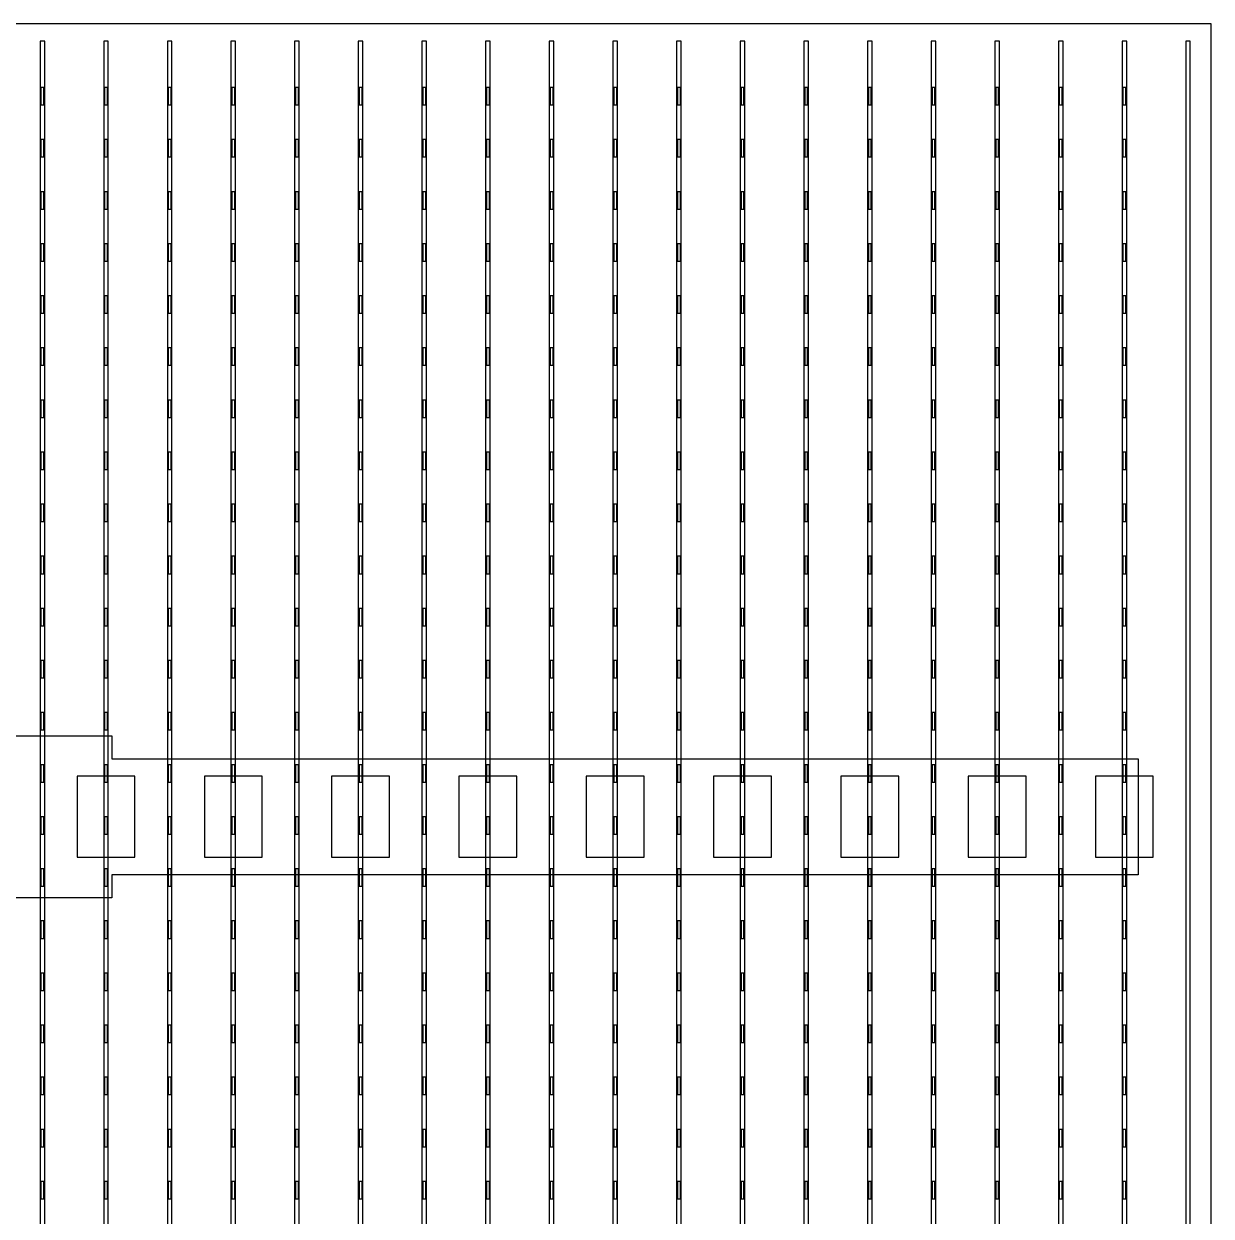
# Model space of a CAD drawing. Header units: millimetres. Extents: x -18 to 142, y -7 to 153.
# Drawn here: x 30.66 to 40.92, y 93.35 to 103.65 of the extents above; entities that cross this region are included whole.
import ezdxf

# ---------------------------------------------------------------- set-up
doc = ezdxf.new("R2010")
doc.units = ezdxf.units.MM
for name, color, linetype in [('BUSBARS', 3, 'Continuous'), ('CONTACT_PADS', 2, 'Continuous'), ('FINGERS', 1, 'Continuous'), ('INSULATION', 2, 'Continuous')]:
    doc.layers.add(name, color=color, linetype=linetype)

msp = doc.modelspace()

# ---------------------------------------------------------------- linework, layer by layer
at = {"layer": 'BUSBARS'}
msp.add_lwpolyline([(40.29, 97.3), (40.29, 96.3), (31.42, 96.3), (31.42, 96.1), (30.22, 96.1), (30.22, 96.3), (21.35, 96.3), (21.35, 97.3), (30.22, 97.3), (30.22, 97.5), (31.42, 97.5), (31.42, 97.3), (40.29, 97.3)], close=True, dxfattribs=at)
at = {"layer": 'CONTACT_PADS'}
for points in [[(30.833, 102.95), (30.833, 103.1), (30.808, 103.1), (30.808, 102.95), (30.833, 102.95)], [(31.383, 102.95), (31.383, 103.1), (31.358, 103.1), (31.358, 102.95), (31.383, 102.95)], [(31.933, 102.95), (31.933, 103.1), (31.908, 103.1), (31.908, 102.95), (31.933, 102.95)], [(32.483, 102.95), (32.483, 103.1), (32.458, 103.1), (32.458, 102.95), (32.483, 102.95)], [(33.033, 102.95), (33.033, 103.1), (33.008, 103.1), (33.008, 102.95), (33.033, 102.95)], [(33.583, 102.95), (33.583, 103.1), (33.558, 103.1), (33.558, 102.95), (33.583, 102.95)], [(34.133, 102.95), (34.133, 103.1), (34.108, 103.1), (34.108, 102.95), (34.133, 102.95)], [(34.683, 102.95), (34.683, 103.1), (34.658, 103.1), (34.658, 102.95), (34.683, 102.95)], [(35.233, 102.95), (35.233, 103.1), (35.208, 103.1), (35.208, 102.95), (35.233, 102.95)], [(35.783, 102.95), (35.783, 103.1), (35.758, 103.1), (35.758, 102.95), (35.783, 102.95)], [(36.333, 102.95), (36.333, 103.1), (36.308, 103.1), (36.308, 102.95), (36.333, 102.95)], [(36.883, 102.95), (36.883, 103.1), (36.858, 103.1), (36.858, 102.95), (36.883, 102.95)], [(37.433, 102.95), (37.433, 103.1), (37.408, 103.1), (37.408, 102.95), (37.433, 102.95)], [(37.983, 102.95), (37.983, 103.1), (37.958, 103.1), (37.958, 102.95), (37.983, 102.95)], [(38.533, 102.95), (38.533, 103.1), (38.508, 103.1), (38.508, 102.95), (38.533, 102.95)], [(39.083, 102.95), (39.083, 103.1), (39.058, 103.1), (39.058, 102.95), (39.083, 102.95)], [(39.633, 102.95), (39.633, 103.1), (39.608, 103.1), (39.608, 102.95), (39.633, 102.95)], [(40.183, 102.95), (40.183, 103.1), (40.158, 103.1), (40.158, 102.95), (40.183, 102.95)], [(30.833, 102.5), (30.833, 102.65), (30.808, 102.65), (30.808, 102.5), (30.833, 102.5)], [(31.383, 102.5), (31.383, 102.65), (31.358, 102.65), (31.358, 102.5), (31.383, 102.5)], [(31.933, 102.5), (31.933, 102.65), (31.908, 102.65), (31.908, 102.5), (31.933, 102.5)], [(32.483, 102.5), (32.483, 102.65), (32.458, 102.65), (32.458, 102.5), (32.483, 102.5)], [(33.033, 102.5), (33.033, 102.65), (33.008, 102.65), (33.008, 102.5), (33.033, 102.5)], [(33.583, 102.5), (33.583, 102.65), (33.558, 102.65), (33.558, 102.5), (33.583, 102.5)], [(34.133, 102.5), (34.133, 102.65), (34.108, 102.65), (34.108, 102.5), (34.133, 102.5)], [(34.683, 102.5), (34.683, 102.65), (34.658, 102.65), (34.658, 102.5), (34.683, 102.5)], [(35.233, 102.5), (35.233, 102.65), (35.208, 102.65), (35.208, 102.5), (35.233, 102.5)], [(35.783, 102.5), (35.783, 102.65), (35.758, 102.65), (35.758, 102.5), (35.783, 102.5)], [(36.333, 102.5), (36.333, 102.65), (36.308, 102.65), (36.308, 102.5), (36.333, 102.5)], [(36.883, 102.5), (36.883, 102.65), (36.858, 102.65), (36.858, 102.5), (36.883, 102.5)], [(37.433, 102.5), (37.433, 102.65), (37.408, 102.65), (37.408, 102.5), (37.433, 102.5)], [(37.983, 102.5), (37.983, 102.65), (37.958, 102.65), (37.958, 102.5), (37.983, 102.5)], [(38.533, 102.5), (38.533, 102.65), (38.508, 102.65), (38.508, 102.5), (38.533, 102.5)], [(39.083, 102.5), (39.083, 102.65), (39.058, 102.65), (39.058, 102.5), (39.083, 102.5)], [(39.633, 102.5), (39.633, 102.65), (39.608, 102.65), (39.608, 102.5), (39.633, 102.5)], [(40.183, 102.5), (40.183, 102.65), (40.158, 102.65), (40.158, 102.5), (40.183, 102.5)], [(30.833, 102.05), (30.833, 102.2), (30.808, 102.2), (30.808, 102.05), (30.833, 102.05)], [(31.383, 102.05), (31.383, 102.2), (31.358, 102.2), (31.358, 102.05), (31.383, 102.05)], [(31.933, 102.05), (31.933, 102.2), (31.908, 102.2), (31.908, 102.05), (31.933, 102.05)], [(32.483, 102.05), (32.483, 102.2), (32.458, 102.2), (32.458, 102.05), (32.483, 102.05)], [(33.033, 102.05), (33.033, 102.2), (33.008, 102.2), (33.008, 102.05), (33.033, 102.05)], [(33.583, 102.05), (33.583, 102.2), (33.558, 102.2), (33.558, 102.05), (33.583, 102.05)], [(34.133, 102.05), (34.133, 102.2), (34.108, 102.2), (34.108, 102.05), (34.133, 102.05)], [(34.683, 102.05), (34.683, 102.2), (34.658, 102.2), (34.658, 102.05), (34.683, 102.05)], [(35.233, 102.05), (35.233, 102.2), (35.208, 102.2), (35.208, 102.05), (35.233, 102.05)], [(35.783, 102.05), (35.783, 102.2), (35.758, 102.2), (35.758, 102.05), (35.783, 102.05)], [(36.333, 102.05), (36.333, 102.2), (36.308, 102.2), (36.308, 102.05), (36.333, 102.05)], [(36.883, 102.05), (36.883, 102.2), (36.858, 102.2), (36.858, 102.05), (36.883, 102.05)], [(37.433, 102.05), (37.433, 102.2), (37.408, 102.2), (37.408, 102.05), (37.433, 102.05)], [(37.983, 102.05), (37.983, 102.2), (37.958, 102.2), (37.958, 102.05), (37.983, 102.05)], [(38.533, 102.05), (38.533, 102.2), (38.508, 102.2), (38.508, 102.05), (38.533, 102.05)], [(39.083, 102.05), (39.083, 102.2), (39.058, 102.2), (39.058, 102.05), (39.083, 102.05)], [(39.633, 102.05), (39.633, 102.2), (39.608, 102.2), (39.608, 102.05), (39.633, 102.05)], [(40.183, 102.05), (40.183, 102.2), (40.158, 102.2), (40.158, 102.05), (40.183, 102.05)], [(30.833, 101.6), (30.833, 101.75), (30.808, 101.75), (30.808, 101.6), (30.833, 101.6)], [(31.383, 101.6), (31.383, 101.75), (31.358, 101.75), (31.358, 101.6), (31.383, 101.6)], [(31.933, 101.6), (31.933, 101.75), (31.908, 101.75), (31.908, 101.6), (31.933, 101.6)], [(32.483, 101.6), (32.483, 101.75), (32.458, 101.75), (32.458, 101.6), (32.483, 101.6)], [(33.033, 101.6), (33.033, 101.75), (33.008, 101.75), (33.008, 101.6), (33.033, 101.6)], [(33.583, 101.6), (33.583, 101.75), (33.558, 101.75), (33.558, 101.6), (33.583, 101.6)], [(34.133, 101.6), (34.133, 101.75), (34.108, 101.75), (34.108, 101.6), (34.133, 101.6)], [(34.683, 101.6), (34.683, 101.75), (34.658, 101.75), (34.658, 101.6), (34.683, 101.6)], [(35.233, 101.6), (35.233, 101.75), (35.208, 101.75), (35.208, 101.6), (35.233, 101.6)], [(35.783, 101.6), (35.783, 101.75), (35.758, 101.75), (35.758, 101.6), (35.783, 101.6)], [(36.333, 101.6), (36.333, 101.75), (36.308, 101.75), (36.308, 101.6), (36.333, 101.6)], [(36.883, 101.6), (36.883, 101.75), (36.858, 101.75), (36.858, 101.6), (36.883, 101.6)], [(37.433, 101.6), (37.433, 101.75), (37.408, 101.75), (37.408, 101.6), (37.433, 101.6)], [(37.983, 101.6), (37.983, 101.75), (37.958, 101.75), (37.958, 101.6), (37.983, 101.6)], [(38.533, 101.6), (38.533, 101.75), (38.508, 101.75), (38.508, 101.6), (38.533, 101.6)], [(39.083, 101.6), (39.083, 101.75), (39.058, 101.75), (39.058, 101.6), (39.083, 101.6)], [(39.633, 101.6), (39.633, 101.75), (39.608, 101.75), (39.608, 101.6), (39.633, 101.6)], [(40.183, 101.6), (40.183, 101.75), (40.158, 101.75), (40.158, 101.6), (40.183, 101.6)], [(30.833, 101.15), (30.833, 101.3), (30.808, 101.3), (30.808, 101.15), (30.833, 101.15)], [(31.383, 101.15), (31.383, 101.3), (31.358, 101.3), (31.358, 101.15), (31.383, 101.15)], [(31.933, 101.15), (31.933, 101.3), (31.908, 101.3), (31.908, 101.15), (31.933, 101.15)], [(32.483, 101.15), (32.483, 101.3), (32.458, 101.3), (32.458, 101.15), (32.483, 101.15)], [(33.033, 101.15), (33.033, 101.3), (33.008, 101.3), (33.008, 101.15), (33.033, 101.15)], [(33.583, 101.15), (33.583, 101.3), (33.558, 101.3), (33.558, 101.15), (33.583, 101.15)], [(34.133, 101.15), (34.133, 101.3), (34.108, 101.3), (34.108, 101.15), (34.133, 101.15)], [(34.683, 101.15), (34.683, 101.3), (34.658, 101.3), (34.658, 101.15), (34.683, 101.15)], [(35.233, 101.15), (35.233, 101.3), (35.208, 101.3), (35.208, 101.15), (35.233, 101.15)], [(35.783, 101.15), (35.783, 101.3), (35.758, 101.3), (35.758, 101.15), (35.783, 101.15)], [(36.333, 101.15), (36.333, 101.3), (36.308, 101.3), (36.308, 101.15), (36.333, 101.15)], [(36.883, 101.15), (36.883, 101.3), (36.858, 101.3), (36.858, 101.15), (36.883, 101.15)], [(37.433, 101.15), (37.433, 101.3), (37.408, 101.3), (37.408, 101.15), (37.433, 101.15)], [(37.983, 101.15), (37.983, 101.3), (37.958, 101.3), (37.958, 101.15), (37.983, 101.15)], [(38.533, 101.15), (38.533, 101.3), (38.508, 101.3), (38.508, 101.15), (38.533, 101.15)], [(39.083, 101.15), (39.083, 101.3), (39.058, 101.3), (39.058, 101.15), (39.083, 101.15)], [(39.633, 101.15), (39.633, 101.3), (39.608, 101.3), (39.608, 101.15), (39.633, 101.15)], [(40.183, 101.15), (40.183, 101.3), (40.158, 101.3), (40.158, 101.15), (40.183, 101.15)], [(30.833, 100.7), (30.833, 100.85), (30.808, 100.85), (30.808, 100.7), (30.833, 100.7)], [(31.383, 100.7), (31.383, 100.85), (31.358, 100.85), (31.358, 100.7), (31.383, 100.7)], [(31.933, 100.7), (31.933, 100.85), (31.908, 100.85), (31.908, 100.7), (31.933, 100.7)], [(32.483, 100.7), (32.483, 100.85), (32.458, 100.85), (32.458, 100.7), (32.483, 100.7)], [(33.033, 100.7), (33.033, 100.85), (33.008, 100.85), (33.008, 100.7), (33.033, 100.7)], [(33.583, 100.7), (33.583, 100.85), (33.558, 100.85), (33.558, 100.7), (33.583, 100.7)], [(34.133, 100.7), (34.133, 100.85), (34.108, 100.85), (34.108, 100.7), (34.133, 100.7)], [(34.683, 100.7), (34.683, 100.85), (34.658, 100.85), (34.658, 100.7), (34.683, 100.7)], [(35.233, 100.7), (35.233, 100.85), (35.208, 100.85), (35.208, 100.7), (35.233, 100.7)], [(35.783, 100.7), (35.783, 100.85), (35.758, 100.85), (35.758, 100.7), (35.783, 100.7)], [(36.333, 100.7), (36.333, 100.85), (36.308, 100.85), (36.308, 100.7), (36.333, 100.7)], [(36.883, 100.7), (36.883, 100.85), (36.858, 100.85), (36.858, 100.7), (36.883, 100.7)], [(37.433, 100.7), (37.433, 100.85), (37.408, 100.85), (37.408, 100.7), (37.433, 100.7)], [(37.983, 100.7), (37.983, 100.85), (37.958, 100.85), (37.958, 100.7), (37.983, 100.7)], [(38.533, 100.7), (38.533, 100.85), (38.508, 100.85), (38.508, 100.7), (38.533, 100.7)], [(39.083, 100.7), (39.083, 100.85), (39.058, 100.85), (39.058, 100.7), (39.083, 100.7)], [(39.633, 100.7), (39.633, 100.85), (39.608, 100.85), (39.608, 100.7), (39.633, 100.7)], [(40.183, 100.7), (40.183, 100.85), (40.158, 100.85), (40.158, 100.7), (40.183, 100.7)], [(30.833, 100.25), (30.833, 100.4), (30.808, 100.4), (30.808, 100.25), (30.833, 100.25)], [(31.383, 100.25), (31.383, 100.4), (31.358, 100.4), (31.358, 100.25), (31.383, 100.25)], [(31.933, 100.25), (31.933, 100.4), (31.908, 100.4), (31.908, 100.25), (31.933, 100.25)], [(32.483, 100.25), (32.483, 100.4), (32.458, 100.4), (32.458, 100.25), (32.483, 100.25)], [(33.033, 100.25), (33.033, 100.4), (33.008, 100.4), (33.008, 100.25), (33.033, 100.25)], [(33.583, 100.25), (33.583, 100.4), (33.558, 100.4), (33.558, 100.25), (33.583, 100.25)], [(34.133, 100.25), (34.133, 100.4), (34.108, 100.4), (34.108, 100.25), (34.133, 100.25)], [(34.683, 100.25), (34.683, 100.4), (34.658, 100.4), (34.658, 100.25), (34.683, 100.25)], [(35.233, 100.25), (35.233, 100.4), (35.208, 100.4), (35.208, 100.25), (35.233, 100.25)], [(35.783, 100.25), (35.783, 100.4), (35.758, 100.4), (35.758, 100.25), (35.783, 100.25)], [(36.333, 100.25), (36.333, 100.4), (36.308, 100.4), (36.308, 100.25), (36.333, 100.25)], [(36.883, 100.25), (36.883, 100.4), (36.858, 100.4), (36.858, 100.25), (36.883, 100.25)], [(37.433, 100.25), (37.433, 100.4), (37.408, 100.4), (37.408, 100.25), (37.433, 100.25)], [(37.983, 100.25), (37.983, 100.4), (37.958, 100.4), (37.958, 100.25), (37.983, 100.25)], [(38.533, 100.25), (38.533, 100.4), (38.508, 100.4), (38.508, 100.25), (38.533, 100.25)], [(39.083, 100.25), (39.083, 100.4), (39.058, 100.4), (39.058, 100.25), (39.083, 100.25)], [(39.633, 100.25), (39.633, 100.4), (39.608, 100.4), (39.608, 100.25), (39.633, 100.25)], [(40.183, 100.25), (40.183, 100.4), (40.158, 100.4), (40.158, 100.25), (40.183, 100.25)], [(30.833, 99.8), (30.833, 99.95), (30.808, 99.95), (30.808, 99.8), (30.833, 99.8)], [(31.383, 99.8), (31.383, 99.95), (31.358, 99.95), (31.358, 99.8), (31.383, 99.8)], [(31.933, 99.8), (31.933, 99.95), (31.908, 99.95), (31.908, 99.8), (31.933, 99.8)], [(32.483, 99.8), (32.483, 99.95), (32.458, 99.95), (32.458, 99.8), (32.483, 99.8)], [(33.033, 99.8), (33.033, 99.95), (33.008, 99.95), (33.008, 99.8), (33.033, 99.8)], [(33.583, 99.8), (33.583, 99.95), (33.558, 99.95), (33.558, 99.8), (33.583, 99.8)], [(34.133, 99.8), (34.133, 99.95), (34.108, 99.95), (34.108, 99.8), (34.133, 99.8)], [(34.683, 99.8), (34.683, 99.95), (34.658, 99.95), (34.658, 99.8), (34.683, 99.8)], [(35.233, 99.8), (35.233, 99.95), (35.208, 99.95), (35.208, 99.8), (35.233, 99.8)], [(35.783, 99.8), (35.783, 99.95), (35.758, 99.95), (35.758, 99.8), (35.783, 99.8)], [(36.333, 99.8), (36.333, 99.95), (36.308, 99.95), (36.308, 99.8), (36.333, 99.8)], [(36.883, 99.8), (36.883, 99.95), (36.858, 99.95), (36.858, 99.8), (36.883, 99.8)], [(37.433, 99.8), (37.433, 99.95), (37.408, 99.95), (37.408, 99.8), (37.433, 99.8)], [(37.983, 99.8), (37.983, 99.95), (37.958, 99.95), (37.958, 99.8), (37.983, 99.8)], [(38.533, 99.8), (38.533, 99.95), (38.508, 99.95), (38.508, 99.8), (38.533, 99.8)], [(39.083, 99.8), (39.083, 99.95), (39.058, 99.95), (39.058, 99.8), (39.083, 99.8)], [(39.633, 99.8), (39.633, 99.95), (39.608, 99.95), (39.608, 99.8), (39.633, 99.8)], [(40.183, 99.8), (40.183, 99.95), (40.158, 99.95), (40.158, 99.8), (40.183, 99.8)], [(30.833, 99.35), (30.833, 99.5), (30.808, 99.5), (30.808, 99.35), (30.833, 99.35)], [(31.383, 99.35), (31.383, 99.5), (31.358, 99.5), (31.358, 99.35), (31.383, 99.35)], [(31.933, 99.35), (31.933, 99.5), (31.908, 99.5), (31.908, 99.35), (31.933, 99.35)], [(32.483, 99.35), (32.483, 99.5), (32.458, 99.5), (32.458, 99.35), (32.483, 99.35)], [(33.033, 99.35), (33.033, 99.5), (33.008, 99.5), (33.008, 99.35), (33.033, 99.35)], [(33.583, 99.35), (33.583, 99.5), (33.558, 99.5), (33.558, 99.35), (33.583, 99.35)], [(34.133, 99.35), (34.133, 99.5), (34.108, 99.5), (34.108, 99.35), (34.133, 99.35)], [(34.683, 99.35), (34.683, 99.5), (34.658, 99.5), (34.658, 99.35), (34.683, 99.35)], [(35.233, 99.35), (35.233, 99.5), (35.208, 99.5), (35.208, 99.35), (35.233, 99.35)], [(35.783, 99.35), (35.783, 99.5), (35.758, 99.5), (35.758, 99.35), (35.783, 99.35)], [(36.333, 99.35), (36.333, 99.5), (36.308, 99.5), (36.308, 99.35), (36.333, 99.35)], [(36.883, 99.35), (36.883, 99.5), (36.858, 99.5), (36.858, 99.35), (36.883, 99.35)], [(37.433, 99.35), (37.433, 99.5), (37.408, 99.5), (37.408, 99.35), (37.433, 99.35)], [(37.983, 99.35), (37.983, 99.5), (37.958, 99.5), (37.958, 99.35), (37.983, 99.35)], [(38.533, 99.35), (38.533, 99.5), (38.508, 99.5), (38.508, 99.35), (38.533, 99.35)], [(39.083, 99.35), (39.083, 99.5), (39.058, 99.5), (39.058, 99.35), (39.083, 99.35)], [(39.633, 99.35), (39.633, 99.5), (39.608, 99.5), (39.608, 99.35), (39.633, 99.35)], [(40.183, 99.35), (40.183, 99.5), (40.158, 99.5), (40.158, 99.35), (40.183, 99.35)], [(30.833, 98.9), (30.833, 99.05), (30.808, 99.05), (30.808, 98.9), (30.833, 98.9)], [(31.383, 98.9), (31.383, 99.05), (31.358, 99.05), (31.358, 98.9), (31.383, 98.9)], [(31.933, 98.9), (31.933, 99.05), (31.908, 99.05), (31.908, 98.9), (31.933, 98.9)], [(32.483, 98.9), (32.483, 99.05), (32.458, 99.05), (32.458, 98.9), (32.483, 98.9)], [(33.033, 98.9), (33.033, 99.05), (33.008, 99.05), (33.008, 98.9), (33.033, 98.9)], [(33.583, 98.9), (33.583, 99.05), (33.558, 99.05), (33.558, 98.9), (33.583, 98.9)], [(34.133, 98.9), (34.133, 99.05), (34.108, 99.05), (34.108, 98.9), (34.133, 98.9)], [(34.683, 98.9), (34.683, 99.05), (34.658, 99.05), (34.658, 98.9), (34.683, 98.9)], [(35.233, 98.9), (35.233, 99.05), (35.208, 99.05), (35.208, 98.9), (35.233, 98.9)], [(35.783, 98.9), (35.783, 99.05), (35.758, 99.05), (35.758, 98.9), (35.783, 98.9)], [(36.333, 98.9), (36.333, 99.05), (36.308, 99.05), (36.308, 98.9), (36.333, 98.9)], [(36.883, 98.9), (36.883, 99.05), (36.858, 99.05), (36.858, 98.9), (36.883, 98.9)], [(37.433, 98.9), (37.433, 99.05), (37.408, 99.05), (37.408, 98.9), (37.433, 98.9)], [(37.983, 98.9), (37.983, 99.05), (37.958, 99.05), (37.958, 98.9), (37.983, 98.9)], [(38.533, 98.9), (38.533, 99.05), (38.508, 99.05), (38.508, 98.9), (38.533, 98.9)], [(39.083, 98.9), (39.083, 99.05), (39.058, 99.05), (39.058, 98.9), (39.083, 98.9)], [(39.633, 98.9), (39.633, 99.05), (39.608, 99.05), (39.608, 98.9), (39.633, 98.9)], [(40.183, 98.9), (40.183, 99.05), (40.158, 99.05), (40.158, 98.9), (40.183, 98.9)], [(30.833, 98.45), (30.833, 98.6), (30.808, 98.6), (30.808, 98.45), (30.833, 98.45)], [(31.383, 98.45), (31.383, 98.6), (31.358, 98.6), (31.358, 98.45), (31.383, 98.45)], [(31.933, 98.45), (31.933, 98.6), (31.908, 98.6), (31.908, 98.45), (31.933, 98.45)], [(32.483, 98.45), (32.483, 98.6), (32.458, 98.6), (32.458, 98.45), (32.483, 98.45)], [(33.033, 98.45), (33.033, 98.6), (33.008, 98.6), (33.008, 98.45), (33.033, 98.45)], [(33.583, 98.45), (33.583, 98.6), (33.558, 98.6), (33.558, 98.45), (33.583, 98.45)], [(34.133, 98.45), (34.133, 98.6), (34.108, 98.6), (34.108, 98.45), (34.133, 98.45)], [(34.683, 98.45), (34.683, 98.6), (34.658, 98.6), (34.658, 98.45), (34.683, 98.45)], [(35.233, 98.45), (35.233, 98.6), (35.208, 98.6), (35.208, 98.45), (35.233, 98.45)], [(35.783, 98.45), (35.783, 98.6), (35.758, 98.6), (35.758, 98.45), (35.783, 98.45)], [(36.333, 98.45), (36.333, 98.6), (36.308, 98.6), (36.308, 98.45), (36.333, 98.45)], [(36.883, 98.45), (36.883, 98.6), (36.858, 98.6), (36.858, 98.45), (36.883, 98.45)], [(37.433, 98.45), (37.433, 98.6), (37.408, 98.6), (37.408, 98.45), (37.433, 98.45)], [(37.983, 98.45), (37.983, 98.6), (37.958, 98.6), (37.958, 98.45), (37.983, 98.45)], [(38.533, 98.45), (38.533, 98.6), (38.508, 98.6), (38.508, 98.45), (38.533, 98.45)], [(39.083, 98.45), (39.083, 98.6), (39.058, 98.6), (39.058, 98.45), (39.083, 98.45)], [(39.633, 98.45), (39.633, 98.6), (39.608, 98.6), (39.608, 98.45), (39.633, 98.45)], [(40.183, 98.45), (40.183, 98.6), (40.158, 98.6), (40.158, 98.45), (40.183, 98.45)], [(30.833, 98), (30.833, 98.15), (30.808, 98.15), (30.808, 98), (30.833, 98)], [(31.383, 98), (31.383, 98.15), (31.358, 98.15), (31.358, 98), (31.383, 98)], [(31.933, 98), (31.933, 98.15), (31.908, 98.15), (31.908, 98), (31.933, 98)], [(32.483, 98), (32.483, 98.15), (32.458, 98.15), (32.458, 98), (32.483, 98)], [(33.033, 98), (33.033, 98.15), (33.008, 98.15), (33.008, 98), (33.033, 98)], [(33.583, 98), (33.583, 98.15), (33.558, 98.15), (33.558, 98), (33.583, 98)], [(34.133, 98), (34.133, 98.15), (34.108, 98.15), (34.108, 98), (34.133, 98)], [(34.683, 98), (34.683, 98.15), (34.658, 98.15), (34.658, 98), (34.683, 98)], [(35.233, 98), (35.233, 98.15), (35.208, 98.15), (35.208, 98), (35.233, 98)], [(35.783, 98), (35.783, 98.15), (35.758, 98.15), (35.758, 98), (35.783, 98)], [(36.333, 98), (36.333, 98.15), (36.308, 98.15), (36.308, 98), (36.333, 98)], [(36.883, 98), (36.883, 98.15), (36.858, 98.15), (36.858, 98), (36.883, 98)], [(37.433, 98), (37.433, 98.15), (37.408, 98.15), (37.408, 98), (37.433, 98)], [(37.983, 98), (37.983, 98.15), (37.958, 98.15), (37.958, 98), (37.983, 98)], [(38.533, 98), (38.533, 98.15), (38.508, 98.15), (38.508, 98), (38.533, 98)], [(39.083, 98), (39.083, 98.15), (39.058, 98.15), (39.058, 98), (39.083, 98)], [(39.633, 98), (39.633, 98.15), (39.608, 98.15), (39.608, 98), (39.633, 98)], [(40.183, 98), (40.183, 98.15), (40.158, 98.15), (40.158, 98), (40.183, 98)], [(30.833, 97.55), (30.833, 97.7), (30.808, 97.7), (30.808, 97.55), (30.833, 97.55)], [(31.383, 97.55), (31.383, 97.7), (31.358, 97.7), (31.358, 97.55), (31.383, 97.55)], [(31.933, 97.55), (31.933, 97.7), (31.908, 97.7), (31.908, 97.55), (31.933, 97.55)], [(32.483, 97.55), (32.483, 97.7), (32.458, 97.7), (32.458, 97.55), (32.483, 97.55)], [(33.033, 97.55), (33.033, 97.7), (33.008, 97.7), (33.008, 97.55), (33.033, 97.55)], [(33.583, 97.55), (33.583, 97.7), (33.558, 97.7), (33.558, 97.55), (33.583, 97.55)], [(34.133, 97.55), (34.133, 97.7), (34.108, 97.7), (34.108, 97.55), (34.133, 97.55)], [(34.683, 97.55), (34.683, 97.7), (34.658, 97.7), (34.658, 97.55), (34.683, 97.55)], [(35.233, 97.55), (35.233, 97.7), (35.208, 97.7), (35.208, 97.55), (35.233, 97.55)], [(35.783, 97.55), (35.783, 97.7), (35.758, 97.7), (35.758, 97.55), (35.783, 97.55)], [(36.333, 97.55), (36.333, 97.7), (36.308, 97.7), (36.308, 97.55), (36.333, 97.55)], [(36.883, 97.55), (36.883, 97.7), (36.858, 97.7), (36.858, 97.55), (36.883, 97.55)], [(37.433, 97.55), (37.433, 97.7), (37.408, 97.7), (37.408, 97.55), (37.433, 97.55)], [(37.983, 97.55), (37.983, 97.7), (37.958, 97.7), (37.958, 97.55), (37.983, 97.55)], [(38.533, 97.55), (38.533, 97.7), (38.508, 97.7), (38.508, 97.55), (38.533, 97.55)], [(39.083, 97.55), (39.083, 97.7), (39.058, 97.7), (39.058, 97.55), (39.083, 97.55)], [(39.633, 97.55), (39.633, 97.7), (39.608, 97.7), (39.608, 97.55), (39.633, 97.55)], [(40.183, 97.55), (40.183, 97.7), (40.158, 97.7), (40.158, 97.55), (40.183, 97.55)], [(30.833, 97.1), (30.833, 97.25), (30.808, 97.25), (30.808, 97.1), (30.833, 97.1)], [(31.383, 97.1), (31.383, 97.25), (31.358, 97.25), (31.358, 97.1), (31.383, 97.1)], [(31.933, 97.1), (31.933, 97.25), (31.908, 97.25), (31.908, 97.1), (31.933, 97.1)], [(32.483, 97.1), (32.483, 97.25), (32.458, 97.25), (32.458, 97.1), (32.483, 97.1)], [(33.033, 97.1), (33.033, 97.25), (33.008, 97.25), (33.008, 97.1), (33.033, 97.1)], [(33.583, 97.1), (33.583, 97.25), (33.558, 97.25), (33.558, 97.1), (33.583, 97.1)], [(34.133, 97.1), (34.133, 97.25), (34.108, 97.25), (34.108, 97.1), (34.133, 97.1)], [(34.683, 97.1), (34.683, 97.25), (34.658, 97.25), (34.658, 97.1), (34.683, 97.1)], [(35.233, 97.1), (35.233, 97.25), (35.208, 97.25), (35.208, 97.1), (35.233, 97.1)], [(35.783, 97.1), (35.783, 97.25), (35.758, 97.25), (35.758, 97.1), (35.783, 97.1)], [(36.333, 97.1), (36.333, 97.25), (36.308, 97.25), (36.308, 97.1), (36.333, 97.1)], [(36.883, 97.1), (36.883, 97.25), (36.858, 97.25), (36.858, 97.1), (36.883, 97.1)], [(37.433, 97.1), (37.433, 97.25), (37.408, 97.25), (37.408, 97.1), (37.433, 97.1)], [(37.983, 97.1), (37.983, 97.25), (37.958, 97.25), (37.958, 97.1), (37.983, 97.1)], [(38.533, 97.1), (38.533, 97.25), (38.508, 97.25), (38.508, 97.1), (38.533, 97.1)], [(39.083, 97.1), (39.083, 97.25), (39.058, 97.25), (39.058, 97.1), (39.083, 97.1)], [(39.633, 97.1), (39.633, 97.25), (39.608, 97.25), (39.608, 97.1), (39.633, 97.1)], [(40.183, 97.1), (40.183, 97.25), (40.158, 97.25), (40.158, 97.1), (40.183, 97.1)], [(30.833, 96.65), (30.833, 96.8), (30.808, 96.8), (30.808, 96.65), (30.833, 96.65)], [(31.383, 96.65), (31.383, 96.8), (31.358, 96.8), (31.358, 96.65), (31.383, 96.65)], [(31.933, 96.65), (31.933, 96.8), (31.908, 96.8), (31.908, 96.65), (31.933, 96.65)], [(32.483, 96.65), (32.483, 96.8), (32.458, 96.8), (32.458, 96.65), (32.483, 96.65)], [(33.033, 96.65), (33.033, 96.8), (33.008, 96.8), (33.008, 96.65), (33.033, 96.65)], [(33.583, 96.65), (33.583, 96.8), (33.558, 96.8), (33.558, 96.65), (33.583, 96.65)], [(34.133, 96.65), (34.133, 96.8), (34.108, 96.8), (34.108, 96.65), (34.133, 96.65)], [(34.683, 96.65), (34.683, 96.8), (34.658, 96.8), (34.658, 96.65), (34.683, 96.65)], [(35.233, 96.65), (35.233, 96.8), (35.208, 96.8), (35.208, 96.65), (35.233, 96.65)], [(35.783, 96.65), (35.783, 96.8), (35.758, 96.8), (35.758, 96.65), (35.783, 96.65)], [(36.333, 96.65), (36.333, 96.8), (36.308, 96.8), (36.308, 96.65), (36.333, 96.65)], [(36.883, 96.65), (36.883, 96.8), (36.858, 96.8), (36.858, 96.65), (36.883, 96.65)], [(37.433, 96.65), (37.433, 96.8), (37.408, 96.8), (37.408, 96.65), (37.433, 96.65)], [(37.983, 96.65), (37.983, 96.8), (37.958, 96.8), (37.958, 96.65), (37.983, 96.65)], [(38.533, 96.65), (38.533, 96.8), (38.508, 96.8), (38.508, 96.65), (38.533, 96.65)], [(39.083, 96.65), (39.083, 96.8), (39.058, 96.8), (39.058, 96.65), (39.083, 96.65)], [(39.633, 96.65), (39.633, 96.8), (39.608, 96.8), (39.608, 96.65), (39.633, 96.65)], [(40.183, 96.65), (40.183, 96.8), (40.158, 96.8), (40.158, 96.65), (40.183, 96.65)], [(30.833, 96.2), (30.833, 96.35), (30.808, 96.35), (30.808, 96.2), (30.833, 96.2)], [(31.383, 96.2), (31.383, 96.35), (31.358, 96.35), (31.358, 96.2), (31.383, 96.2)], [(31.933, 96.2), (31.933, 96.35), (31.908, 96.35), (31.908, 96.2), (31.933, 96.2)], [(32.483, 96.2), (32.483, 96.35), (32.458, 96.35), (32.458, 96.2), (32.483, 96.2)], [(33.033, 96.2), (33.033, 96.35), (33.008, 96.35), (33.008, 96.2), (33.033, 96.2)], [(33.583, 96.2), (33.583, 96.35), (33.558, 96.35), (33.558, 96.2), (33.583, 96.2)], [(34.133, 96.2), (34.133, 96.35), (34.108, 96.35), (34.108, 96.2), (34.133, 96.2)], [(34.683, 96.2), (34.683, 96.35), (34.658, 96.35), (34.658, 96.2), (34.683, 96.2)], [(35.233, 96.2), (35.233, 96.35), (35.208, 96.35), (35.208, 96.2), (35.233, 96.2)], [(35.783, 96.2), (35.783, 96.35), (35.758, 96.35), (35.758, 96.2), (35.783, 96.2)], [(36.333, 96.2), (36.333, 96.35), (36.308, 96.35), (36.308, 96.2), (36.333, 96.2)], [(36.883, 96.2), (36.883, 96.35), (36.858, 96.35), (36.858, 96.2), (36.883, 96.2)], [(37.433, 96.2), (37.433, 96.35), (37.408, 96.35), (37.408, 96.2), (37.433, 96.2)], [(37.983, 96.2), (37.983, 96.35), (37.958, 96.35), (37.958, 96.2), (37.983, 96.2)], [(38.533, 96.2), (38.533, 96.35), (38.508, 96.35), (38.508, 96.2), (38.533, 96.2)], [(39.083, 96.2), (39.083, 96.35), (39.058, 96.35), (39.058, 96.2), (39.083, 96.2)], [(39.633, 96.2), (39.633, 96.35), (39.608, 96.35), (39.608, 96.2), (39.633, 96.2)], [(40.183, 96.2), (40.183, 96.35), (40.158, 96.35), (40.158, 96.2), (40.183, 96.2)], [(30.833, 95.75), (30.833, 95.9), (30.808, 95.9), (30.808, 95.75), (30.833, 95.75)], [(31.383, 95.75), (31.383, 95.9), (31.358, 95.9), (31.358, 95.75), (31.383, 95.75)], [(31.933, 95.75), (31.933, 95.9), (31.908, 95.9), (31.908, 95.75), (31.933, 95.75)], [(32.483, 95.75), (32.483, 95.9), (32.458, 95.9), (32.458, 95.75), (32.483, 95.75)], [(33.033, 95.75), (33.033, 95.9), (33.008, 95.9), (33.008, 95.75), (33.033, 95.75)], [(33.583, 95.75), (33.583, 95.9), (33.558, 95.9), (33.558, 95.75), (33.583, 95.75)], [(34.133, 95.75), (34.133, 95.9), (34.108, 95.9), (34.108, 95.75), (34.133, 95.75)], [(34.683, 95.75), (34.683, 95.9), (34.658, 95.9), (34.658, 95.75), (34.683, 95.75)], [(35.233, 95.75), (35.233, 95.9), (35.208, 95.9), (35.208, 95.75), (35.233, 95.75)], [(35.783, 95.75), (35.783, 95.9), (35.758, 95.9), (35.758, 95.75), (35.783, 95.75)], [(36.333, 95.75), (36.333, 95.9), (36.308, 95.9), (36.308, 95.75), (36.333, 95.75)], [(36.883, 95.75), (36.883, 95.9), (36.858, 95.9), (36.858, 95.75), (36.883, 95.75)], [(37.433, 95.75), (37.433, 95.9), (37.408, 95.9), (37.408, 95.75), (37.433, 95.75)], [(37.983, 95.75), (37.983, 95.9), (37.958, 95.9), (37.958, 95.75), (37.983, 95.75)], [(38.533, 95.75), (38.533, 95.9), (38.508, 95.9), (38.508, 95.75), (38.533, 95.75)], [(39.083, 95.75), (39.083, 95.9), (39.058, 95.9), (39.058, 95.75), (39.083, 95.75)], [(39.633, 95.75), (39.633, 95.9), (39.608, 95.9), (39.608, 95.75), (39.633, 95.75)], [(40.183, 95.75), (40.183, 95.9), (40.158, 95.9), (40.158, 95.75), (40.183, 95.75)], [(30.833, 95.3), (30.833, 95.45), (30.808, 95.45), (30.808, 95.3), (30.833, 95.3)], [(31.383, 95.3), (31.383, 95.45), (31.358, 95.45), (31.358, 95.3), (31.383, 95.3)], [(31.933, 95.3), (31.933, 95.45), (31.908, 95.45), (31.908, 95.3), (31.933, 95.3)], [(32.483, 95.3), (32.483, 95.45), (32.458, 95.45), (32.458, 95.3), (32.483, 95.3)], [(33.033, 95.3), (33.033, 95.45), (33.008, 95.45), (33.008, 95.3), (33.033, 95.3)], [(33.583, 95.3), (33.583, 95.45), (33.558, 95.45), (33.558, 95.3), (33.583, 95.3)], [(34.133, 95.3), (34.133, 95.45), (34.108, 95.45), (34.108, 95.3), (34.133, 95.3)], [(34.683, 95.3), (34.683, 95.45), (34.658, 95.45), (34.658, 95.3), (34.683, 95.3)], [(35.233, 95.3), (35.233, 95.45), (35.208, 95.45), (35.208, 95.3), (35.233, 95.3)], [(35.783, 95.3), (35.783, 95.45), (35.758, 95.45), (35.758, 95.3), (35.783, 95.3)], [(36.333, 95.3), (36.333, 95.45), (36.308, 95.45), (36.308, 95.3), (36.333, 95.3)], [(36.883, 95.3), (36.883, 95.45), (36.858, 95.45), (36.858, 95.3), (36.883, 95.3)], [(37.433, 95.3), (37.433, 95.45), (37.408, 95.45), (37.408, 95.3), (37.433, 95.3)], [(37.983, 95.3), (37.983, 95.45), (37.958, 95.45), (37.958, 95.3), (37.983, 95.3)], [(38.533, 95.3), (38.533, 95.45), (38.508, 95.45), (38.508, 95.3), (38.533, 95.3)], [(39.083, 95.3), (39.083, 95.45), (39.058, 95.45), (39.058, 95.3), (39.083, 95.3)], [(39.633, 95.3), (39.633, 95.45), (39.608, 95.45), (39.608, 95.3), (39.633, 95.3)], [(40.183, 95.3), (40.183, 95.45), (40.158, 95.45), (40.158, 95.3), (40.183, 95.3)], [(30.833, 94.85), (30.833, 95), (30.808, 95), (30.808, 94.85), (30.833, 94.85)], [(31.383, 94.85), (31.383, 95), (31.358, 95), (31.358, 94.85), (31.383, 94.85)], [(31.933, 94.85), (31.933, 95), (31.908, 95), (31.908, 94.85), (31.933, 94.85)], [(32.483, 94.85), (32.483, 95), (32.458, 95), (32.458, 94.85), (32.483, 94.85)], [(33.033, 94.85), (33.033, 95), (33.008, 95), (33.008, 94.85), (33.033, 94.85)], [(33.583, 94.85), (33.583, 95), (33.558, 95), (33.558, 94.85), (33.583, 94.85)], [(34.133, 94.85), (34.133, 95), (34.108, 95), (34.108, 94.85), (34.133, 94.85)], [(34.683, 94.85), (34.683, 95), (34.658, 95), (34.658, 94.85), (34.683, 94.85)], [(35.233, 94.85), (35.233, 95), (35.208, 95), (35.208, 94.85), (35.233, 94.85)], [(35.783, 94.85), (35.783, 95), (35.758, 95), (35.758, 94.85), (35.783, 94.85)], [(36.333, 94.85), (36.333, 95), (36.308, 95), (36.308, 94.85), (36.333, 94.85)], [(36.883, 94.85), (36.883, 95), (36.858, 95), (36.858, 94.85), (36.883, 94.85)], [(37.433, 94.85), (37.433, 95), (37.408, 95), (37.408, 94.85), (37.433, 94.85)], [(37.983, 94.85), (37.983, 95), (37.958, 95), (37.958, 94.85), (37.983, 94.85)], [(38.533, 94.85), (38.533, 95), (38.508, 95), (38.508, 94.85), (38.533, 94.85)], [(39.083, 94.85), (39.083, 95), (39.058, 95), (39.058, 94.85), (39.083, 94.85)], [(39.633, 94.85), (39.633, 95), (39.608, 95), (39.608, 94.85), (39.633, 94.85)], [(40.183, 94.85), (40.183, 95), (40.158, 95), (40.158, 94.85), (40.183, 94.85)], [(30.833, 94.4), (30.833, 94.55), (30.808, 94.55), (30.808, 94.4), (30.833, 94.4)], [(31.383, 94.4), (31.383, 94.55), (31.358, 94.55), (31.358, 94.4), (31.383, 94.4)], [(31.933, 94.4), (31.933, 94.55), (31.908, 94.55), (31.908, 94.4), (31.933, 94.4)], [(32.483, 94.4), (32.483, 94.55), (32.458, 94.55), (32.458, 94.4), (32.483, 94.4)], [(33.033, 94.4), (33.033, 94.55), (33.008, 94.55), (33.008, 94.4), (33.033, 94.4)], [(33.583, 94.4), (33.583, 94.55), (33.558, 94.55), (33.558, 94.4), (33.583, 94.4)], [(34.133, 94.4), (34.133, 94.55), (34.108, 94.55), (34.108, 94.4), (34.133, 94.4)], [(34.683, 94.4), (34.683, 94.55), (34.658, 94.55), (34.658, 94.4), (34.683, 94.4)], [(35.233, 94.4), (35.233, 94.55), (35.208, 94.55), (35.208, 94.4), (35.233, 94.4)], [(35.783, 94.4), (35.783, 94.55), (35.758, 94.55), (35.758, 94.4), (35.783, 94.4)], [(36.333, 94.4), (36.333, 94.55), (36.308, 94.55), (36.308, 94.4), (36.333, 94.4)], [(36.883, 94.4), (36.883, 94.55), (36.858, 94.55), (36.858, 94.4), (36.883, 94.4)], [(37.433, 94.4), (37.433, 94.55), (37.408, 94.55), (37.408, 94.4), (37.433, 94.4)], [(37.983, 94.4), (37.983, 94.55), (37.958, 94.55), (37.958, 94.4), (37.983, 94.4)], [(38.533, 94.4), (38.533, 94.55), (38.508, 94.55), (38.508, 94.4), (38.533, 94.4)], [(39.083, 94.4), (39.083, 94.55), (39.058, 94.55), (39.058, 94.4), (39.083, 94.4)], [(39.633, 94.4), (39.633, 94.55), (39.608, 94.55), (39.608, 94.4), (39.633, 94.4)], [(40.183, 94.4), (40.183, 94.55), (40.158, 94.55), (40.158, 94.4), (40.183, 94.4)], [(30.833, 93.95), (30.833, 94.1), (30.808, 94.1), (30.808, 93.95), (30.833, 93.95)], [(31.383, 93.95), (31.383, 94.1), (31.358, 94.1), (31.358, 93.95), (31.383, 93.95)], [(31.933, 93.95), (31.933, 94.1), (31.908, 94.1), (31.908, 93.95), (31.933, 93.95)], [(32.483, 93.95), (32.483, 94.1), (32.458, 94.1), (32.458, 93.95), (32.483, 93.95)], [(33.033, 93.95), (33.033, 94.1), (33.008, 94.1), (33.008, 93.95), (33.033, 93.95)], [(33.583, 93.95), (33.583, 94.1), (33.558, 94.1), (33.558, 93.95), (33.583, 93.95)], [(34.133, 93.95), (34.133, 94.1), (34.108, 94.1), (34.108, 93.95), (34.133, 93.95)], [(34.683, 93.95), (34.683, 94.1), (34.658, 94.1), (34.658, 93.95), (34.683, 93.95)], [(35.233, 93.95), (35.233, 94.1), (35.208, 94.1), (35.208, 93.95), (35.233, 93.95)], [(35.783, 93.95), (35.783, 94.1), (35.758, 94.1), (35.758, 93.95), (35.783, 93.95)], [(36.333, 93.95), (36.333, 94.1), (36.308, 94.1), (36.308, 93.95), (36.333, 93.95)], [(36.883, 93.95), (36.883, 94.1), (36.858, 94.1), (36.858, 93.95), (36.883, 93.95)], [(37.433, 93.95), (37.433, 94.1), (37.408, 94.1), (37.408, 93.95), (37.433, 93.95)], [(37.983, 93.95), (37.983, 94.1), (37.958, 94.1), (37.958, 93.95), (37.983, 93.95)], [(38.533, 93.95), (38.533, 94.1), (38.508, 94.1), (38.508, 93.95), (38.533, 93.95)], [(39.083, 93.95), (39.083, 94.1), (39.058, 94.1), (39.058, 93.95), (39.083, 93.95)], [(39.633, 93.95), (39.633, 94.1), (39.608, 94.1), (39.608, 93.95), (39.633, 93.95)], [(40.183, 93.95), (40.183, 94.1), (40.158, 94.1), (40.158, 93.95), (40.183, 93.95)], [(30.833, 93.5), (30.833, 93.65), (30.808, 93.65), (30.808, 93.5), (30.833, 93.5)], [(31.383, 93.5), (31.383, 93.65), (31.358, 93.65), (31.358, 93.5), (31.383, 93.5)], [(31.933, 93.5), (31.933, 93.65), (31.908, 93.65), (31.908, 93.5), (31.933, 93.5)], [(32.483, 93.5), (32.483, 93.65), (32.458, 93.65), (32.458, 93.5), (32.483, 93.5)], [(33.033, 93.5), (33.033, 93.65), (33.008, 93.65), (33.008, 93.5), (33.033, 93.5)], [(33.583, 93.5), (33.583, 93.65), (33.558, 93.65), (33.558, 93.5), (33.583, 93.5)], [(34.133, 93.5), (34.133, 93.65), (34.108, 93.65), (34.108, 93.5), (34.133, 93.5)], [(34.683, 93.5), (34.683, 93.65), (34.658, 93.65), (34.658, 93.5), (34.683, 93.5)], [(35.233, 93.5), (35.233, 93.65), (35.208, 93.65), (35.208, 93.5), (35.233, 93.5)], [(35.783, 93.5), (35.783, 93.65), (35.758, 93.65), (35.758, 93.5), (35.783, 93.5)], [(36.333, 93.5), (36.333, 93.65), (36.308, 93.65), (36.308, 93.5), (36.333, 93.5)], [(36.883, 93.5), (36.883, 93.65), (36.858, 93.65), (36.858, 93.5), (36.883, 93.5)], [(37.433, 93.5), (37.433, 93.65), (37.408, 93.65), (37.408, 93.5), (37.433, 93.5)], [(37.983, 93.5), (37.983, 93.65), (37.958, 93.65), (37.958, 93.5), (37.983, 93.5)], [(38.533, 93.5), (38.533, 93.65), (38.508, 93.65), (38.508, 93.5), (38.533, 93.5)], [(39.083, 93.5), (39.083, 93.65), (39.058, 93.65), (39.058, 93.5), (39.083, 93.5)], [(39.633, 93.5), (39.633, 93.65), (39.608, 93.65), (39.608, 93.5), (39.633, 93.5)], [(40.183, 93.5), (40.183, 93.65), (40.158, 93.65), (40.158, 93.5), (40.183, 93.5)]]:
    msp.add_lwpolyline(points, close=True, dxfattribs=at)
at = {"layer": 'FINGERS'}
for points in [[(30.84, 83.6), (30.84, 103.5), (30.8, 103.5), (30.8, 83.6), (30.84, 83.6)], [(31.39, 83.6), (31.39, 103.5), (31.35, 103.5), (31.35, 83.6), (31.39, 83.6)], [(31.94, 83.6), (31.94, 103.5), (31.9, 103.5), (31.9, 83.6), (31.94, 83.6)], [(32.49, 83.6), (32.49, 103.5), (32.45, 103.5), (32.45, 83.6), (32.49, 83.6)], [(33.04, 83.6), (33.04, 103.5), (33, 103.5), (33, 83.6), (33.04, 83.6)], [(33.59, 83.6), (33.59, 103.5), (33.55, 103.5), (33.55, 83.6), (33.59, 83.6)], [(34.14, 83.6), (34.14, 103.5), (34.1, 103.5), (34.1, 83.6), (34.14, 83.6)], [(34.69, 83.6), (34.69, 103.5), (34.65, 103.5), (34.65, 83.6), (34.69, 83.6)], [(35.24, 83.6), (35.24, 103.5), (35.2, 103.5), (35.2, 83.6), (35.24, 83.6)], [(35.79, 83.6), (35.79, 103.5), (35.75, 103.5), (35.75, 83.6), (35.79, 83.6)], [(36.34, 83.6), (36.34, 103.5), (36.3, 103.5), (36.3, 83.6), (36.34, 83.6)], [(36.89, 83.6), (36.89, 103.5), (36.85, 103.5), (36.85, 83.6), (36.89, 83.6)], [(37.44, 83.6), (37.44, 103.5), (37.4, 103.5), (37.4, 83.6), (37.44, 83.6)], [(37.99, 83.6), (37.99, 103.5), (37.95, 103.5), (37.95, 83.6), (37.99, 83.6)], [(38.54, 83.6), (38.54, 103.5), (38.5, 103.5), (38.5, 83.6), (38.54, 83.6)], [(39.09, 83.6), (39.09, 103.5), (39.05, 103.5), (39.05, 83.6), (39.09, 83.6)], [(39.64, 83.6), (39.64, 103.5), (39.6, 103.5), (39.6, 83.6), (39.64, 83.6)], [(40.19, 83.6), (40.19, 103.5), (40.15, 103.5), (40.15, 83.6), (40.19, 83.6)], [(40.74, 83.6), (40.74, 103.5), (40.7, 103.5), (40.7, 83.6), (40.74, 83.6)]]:
    msp.add_lwpolyline(points, close=True, dxfattribs=at)
at = {"layer": 'INSULATION'}
for points in [[(40.92, 83.45), (40.92, 103.65), (20.72, 103.65), (20.72, 83.45), (40.92, 83.45)], [(31.62, 96.45), (31.62, 97.15), (31.12, 97.15), (31.12, 96.45), (31.62, 96.45)], [(32.72, 96.45), (32.72, 97.15), (32.22, 97.15), (32.22, 96.45), (32.72, 96.45)], [(33.82, 96.45), (33.82, 97.15), (33.32, 97.15), (33.32, 96.45), (33.82, 96.45)], [(34.92, 96.45), (34.92, 97.15), (34.42, 97.15), (34.42, 96.45), (34.92, 96.45)], [(36.02, 96.45), (36.02, 97.15), (35.52, 97.15), (35.52, 96.45), (36.02, 96.45)], [(37.12, 96.45), (37.12, 97.15), (36.62, 97.15), (36.62, 96.45), (37.12, 96.45)], [(38.22, 96.45), (38.22, 97.15), (37.72, 97.15), (37.72, 96.45), (38.22, 96.45)], [(39.32, 96.45), (39.32, 97.15), (38.82, 97.15), (38.82, 96.45), (39.32, 96.45)], [(40.42, 96.45), (40.42, 97.15), (39.92, 97.15), (39.92, 96.45), (40.42, 96.45)]]:
    msp.add_lwpolyline(points, close=True, dxfattribs=at)

doc.saveas('drawing.dxf')
